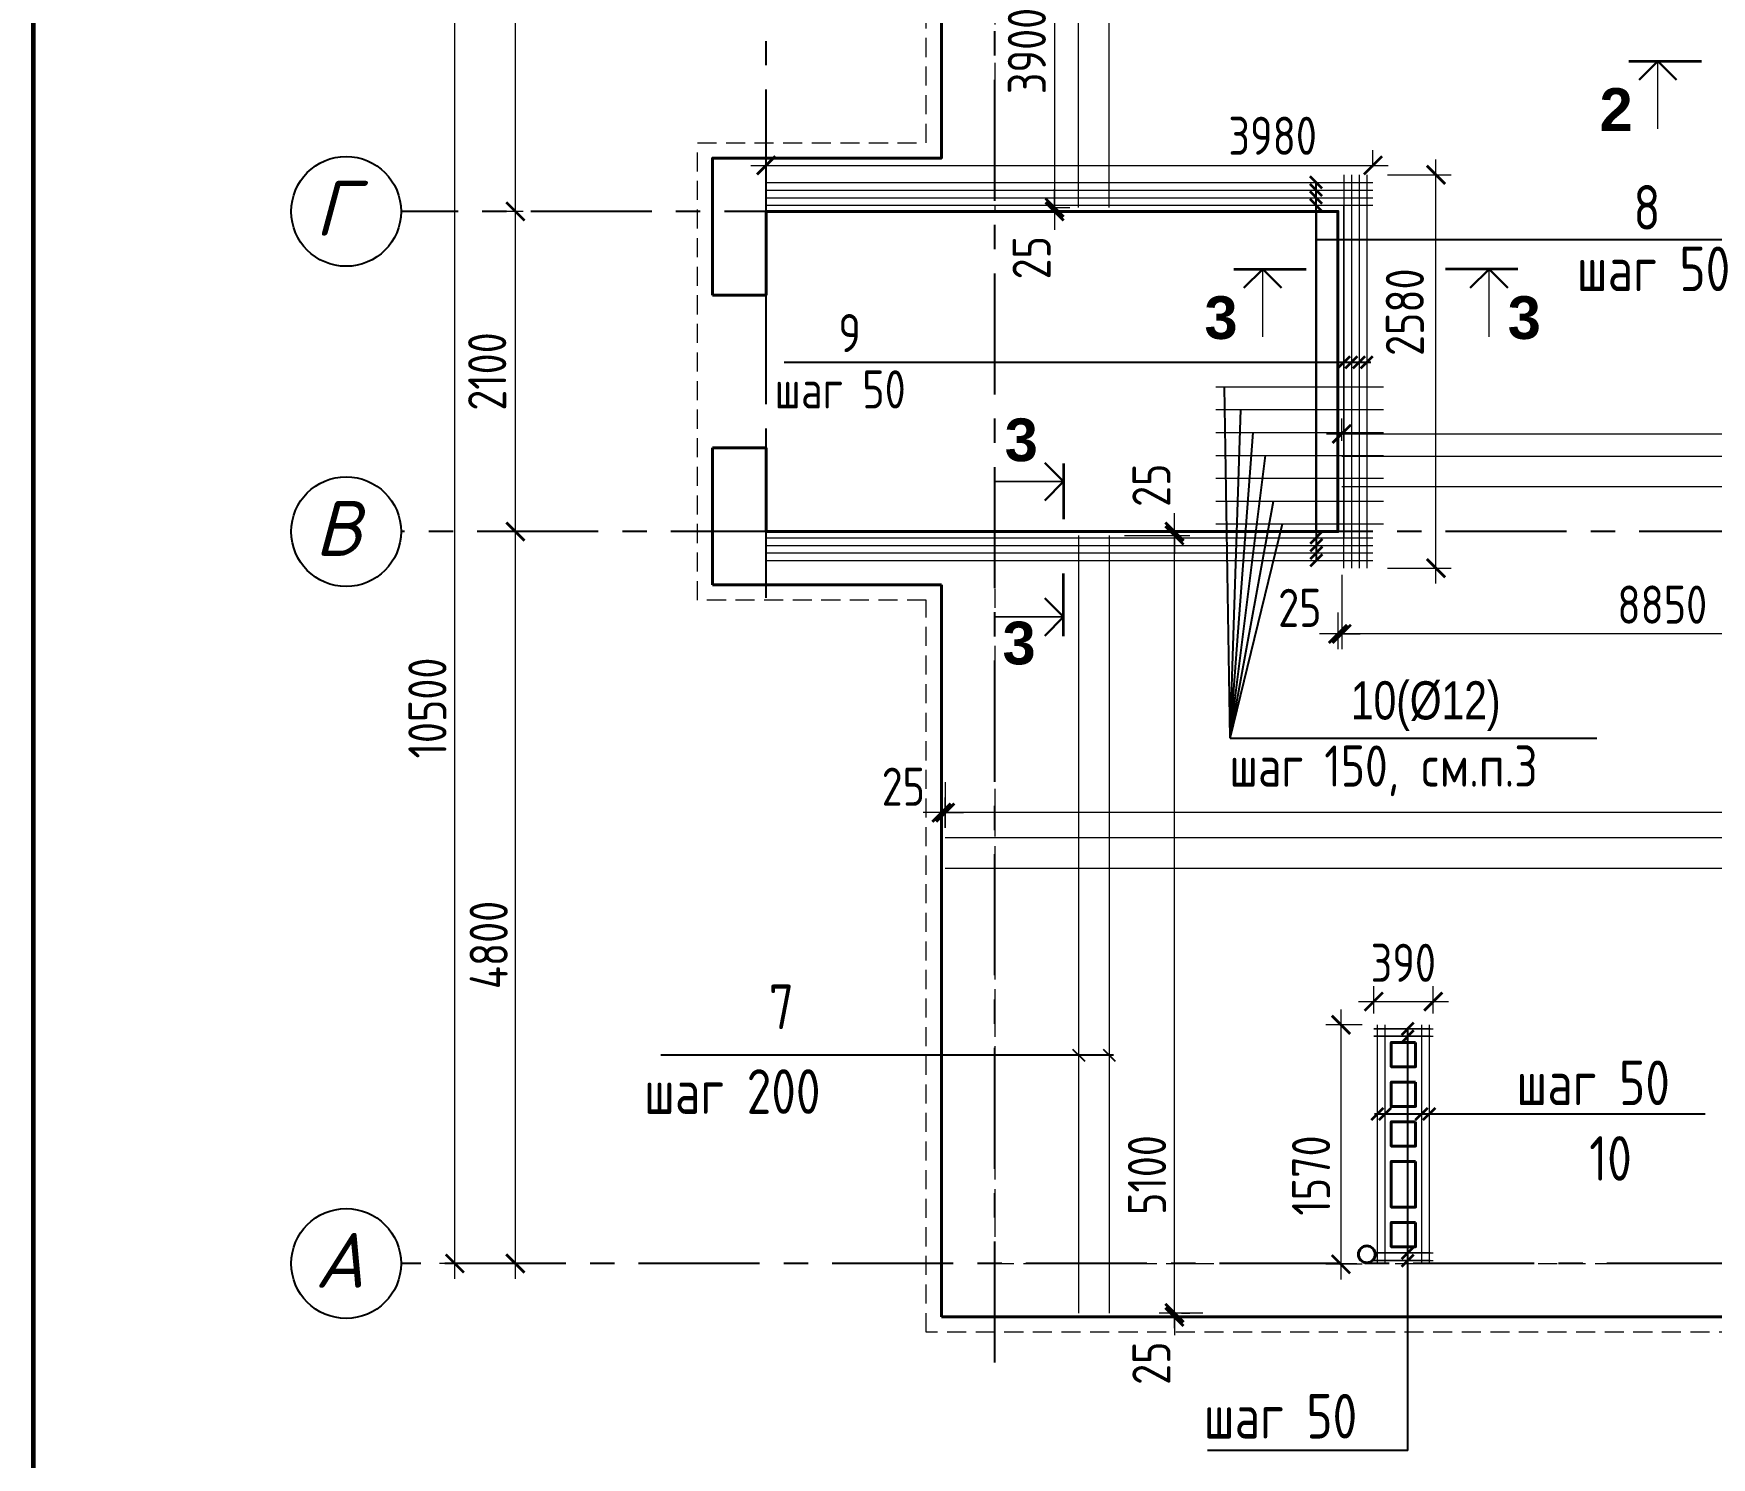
# Model space of a CAD drawing. Extents: x -12289450 to -10763036, y -7834513 to -6150123.
# Drawn here: x -10887036 to -10876033, y -7822853 to -7813515 of the extents above; entities that cross this region are included whole.
import ezdxf

# ---------------------------------------------------------------- set-up
doc = ezdxf.new("R2010")
doc.units = 0
doc.header["$LTSCALE"] = 25
doc.header["$PDMODE"] = 35
doc.linetypes.add('CENTER', pattern=[50.8, 31.75, -6.35, 6.35, -6.35])
doc.linetypes.add('DASHED', pattern=[0.75, 0.5, -0.25])
doc.layers.get('DefPoints').update_dxf_attribs({"color": 10, "lineweight": 30})
for name, color, linetype in [('001-ПЕРЕГОРОДКИ', 5, 'Continuous'), ('005-РАЗМЕРЫ', 252, 'Continuous'), ('014-ОСИ', 251, 'CENTER'), ('Annotation - Text', 7, 'Continuous'), ('EEE', 7, 'Continuous'), ('К_Арматура', 7, 'Continuous'), ('Текст', 7, 'Continuous')]:
    doc.layers.add(name, color=color, linetype=linetype)
doc.layers.add('СТЕНЫ', color=5, linetype='Continuous', lineweight=40)
doc.styles.add('GOST 2.304', font='cs_gost2304.shx')
doc.styles.add('Isocpeur', font='isocpeui.ttf')
doc.styles.add('RUSS', font='russ', dxfattribs={"width": 0.8})
doc.styles.add('СГЕНЕРИР_СТИЛЬ_1', font='arialbd.ttf')
doc.dimstyles.new('1', dxfattribs={"dimscale": 100, "dimtxt": 2.5, "dimasz": 1.2, "dimexe": 1, "dimexo": 1, "dimgap": 0.5, "dimtad": 1, "dimdec": 0, "dimzin": 0, "dimdsep": 46, "dimtxsty": 'GOST 2.304', "dimblk": 'ARCHTICK', "dimcen": 0.09, "dimdle": 1, "dimclrd": 256, "dimclre": 256, "dimclrt": 7, "dimadec": 0, "dimazin": 0, "dimtfac": 1, "dimtdec": 0, "dimtmove": 0, "dimatfit": 3, "dimldrblk": 'ARCHTICK', "dimfxl": 0, "dimtolj": 1, "dimtzin": 0, "dimlwd": 5, "dimlwe": 5, "dimarcsym": 0})

# ---------------------------------------------------------------- blocks, each defined once
blk = doc.blocks.new('_ArchTick')
at = {"color": 0, "linetype": 'ByBlock', "const_width": 0.15}
blk.add_lwpolyline([(-0.5, -0.5), (0.5, 0.5)], dxfattribs=at)
blk = doc.blocks.new('*D1626')
at = {"layer": '005-РАЗМЕРЫ', "lineweight": 5, "transparency": 16777216}
for p, q in [((-10883876, -7821681), (-10883876, -7816681)), ((-10883876, -7816781), (-10883976, -7816781)), ((-10883925, -7821581), (-10883976, -7821581))]:
    blk.add_line(p, q, dxfattribs=at)
at = {"layer": 'DefPoints', "color": 0, "transparency": 16777216}
for p in [(-10883876, -7816781), (-10883776, -7816781), (-10883825, -7821581)]:
    blk.add_point(p, dxfattribs=at)
at = {"layer": '005-РАЗМЕРЫ', "lineweight": 5, "transparency": 16777216, "xscale": 120, "yscale": 120, "zscale": 120}
for p, rotation in [((-10883876, -7816781), 90), ((-10883876, -7821581), 270)]:
    blk.add_blockref('_ArchTick', p, dxfattribs=dict(at, rotation=rotation))
at = {"layer": '005-РАЗМЕРЫ', "color": 7, "transparency": 16777216, "insert": (-10884051, -7819492), "char_height": 250, "attachment_point": 5, "rotation": 90, "style": 'GOST 2.304'}
blk.add_mtext('\\A1;4800', dxfattribs=at)
blk = doc.blocks.new('*D1627')
at = {"layer": '005-РАЗМЕРЫ', "lineweight": 5, "transparency": 16777216}
for p, q in [((-10884273, -7821681), (-10884273, -7810981)), ((-10884246, -7811081), (-10884373, -7811081)), ((-10884298, -7821581), (-10884373, -7821581))]:
    blk.add_line(p, q, dxfattribs=at)
at = {"layer": 'DefPoints', "color": 0, "transparency": 16777216}
for p in [(-10884273, -7811081), (-10884146, -7811081), (-10884198, -7821581)]:
    blk.add_point(p, dxfattribs=at)
at = {"layer": '005-РАЗМЕРЫ', "lineweight": 5, "transparency": 16777216, "xscale": 120, "yscale": 120, "zscale": 120}
for p, rotation in [((-10884273, -7811081), 90), ((-10884273, -7821581), 270)]:
    blk.add_blockref('_ArchTick', p, dxfattribs=dict(at, rotation=rotation))
at = {"layer": '005-РАЗМЕРЫ', "color": 7, "transparency": 16777216, "insert": (-10884453, -7817938), "char_height": 250, "attachment_point": 5, "rotation": 90, "style": 'GOST 2.304'}
blk.add_mtext('\\A1;10500', dxfattribs=at)
blk = doc.blocks.new('*D1628')
at = {"layer": '005-РАЗМЕРЫ', "lineweight": 5, "transparency": 16777216}
for p, q in [((-10883876, -7816881), (-10883876, -7814581)), ((-10883825, -7814681), (-10883976, -7814681)), ((-10883962, -7816781), (-10883776, -7816781))]:
    blk.add_line(p, q, dxfattribs=at)
at = {"layer": 'DefPoints', "color": 0, "transparency": 16777216}
for p in [(-10883876, -7814681), (-10883725, -7814681), (-10884062, -7816781)]:
    blk.add_point(p, dxfattribs=at)
at = {"layer": '005-РАЗМЕРЫ', "lineweight": 5, "transparency": 16777216, "xscale": 120, "yscale": 120, "zscale": 120}
for p, rotation in [((-10883876, -7814681), 90), ((-10883876, -7816781), 270)]:
    blk.add_blockref('_ArchTick', p, dxfattribs=dict(at, rotation=rotation))
at = {"layer": '005-РАЗМЕРЫ', "color": 7, "transparency": 16777216, "insert": (-10884061, -7815731), "char_height": 250, "attachment_point": 5, "rotation": 90, "style": 'GOST 2.304'}
blk.add_mtext('\\A1;2100', dxfattribs=at)
blk = doc.blocks.new('*D1629')
at = {"layer": '005-РАЗМЕРЫ', "lineweight": 5, "transparency": 16777216}
for p, q in [((-10883876, -7814781), (-10883876, -7810981)), ((-10883776, -7811081), (-10883976, -7811081)), ((-10883825, -7814681), (-10883976, -7814681))]:
    blk.add_line(p, q, dxfattribs=at)
at = {"layer": 'DefPoints', "color": 0, "transparency": 16777216}
for p in [(-10883876, -7811081), (-10883676, -7811081), (-10883725, -7814681)]:
    blk.add_point(p, dxfattribs=at)
at = {"layer": '005-РАЗМЕРЫ', "lineweight": 5, "transparency": 16777216, "xscale": 120, "yscale": 120, "zscale": 120}
for p, rotation in [((-10883876, -7811081), 90), ((-10883876, -7814681), 270)]:
    blk.add_blockref('_ArchTick', p, dxfattribs=dict(at, rotation=rotation))
at = {"layer": '005-РАЗМЕРЫ', "color": 7, "transparency": 16777216, "insert": (-10884063, -7812881), "char_height": 250, "attachment_point": 5, "rotation": 90, "style": 'GOST 2.304'}
blk.add_mtext('\\A1;3600', dxfattribs=at)
blk = doc.blocks.new('*D1630')
at = {"layer": '005-РАЗМЕРЫ', "lineweight": 5, "ltscale": 100, "transparency": 16777216}
for p, q in [((-10881057, -7818724), (-10881057, -7818524)), ((-10871107, -7818724), (-10871107, -7818524)), ((-10871007, -7818624), (-10881157, -7818624))]:
    blk.add_line(p, q, dxfattribs=at)
at = {"layer": 'DefPoints', "color": 0, "ltscale": 100, "transparency": 16777216}
for p in [(-10881057, -7818624), (-10881057, -7818824), (-10871107, -7818824)]:
    blk.add_point(p, dxfattribs=at)
at = {"layer": '005-РАЗМЕРЫ', "lineweight": 5, "ltscale": 100, "transparency": 16777216, "xscale": 120, "yscale": 120, "zscale": 120, "rotation": 180}
blk.add_blockref('_ArchTick', (-10881057, -7818624), dxfattribs=at)
at = {"layer": '005-РАЗМЕРЫ', "lineweight": 5, "ltscale": 100, "transparency": 16777216, "xscale": 120, "yscale": 120, "zscale": 120}
blk.add_blockref('_ArchTick', (-10871107, -7818624), dxfattribs=at)
at = {"layer": '005-РАЗМЕРЫ', "color": 7, "ltscale": 100, "transparency": 16777216, "insert": (-10874449, -7818390), "char_height": 250, "attachment_point": 5, "style": 'GOST 2.304'}
blk.add_mtext('\\A1;9950', dxfattribs=at)
blk = doc.blocks.new('*D1631')
at = {"layer": '005-РАЗМЕРЫ', "lineweight": 5, "ltscale": 100, "transparency": 16777216}
for p, q in [((-10881057, -7818424), (-10881057, -7818724)), ((-10881082, -7818485), (-10881082, -7818724)), ((-10881082, -7818624), (-10881202, -7818624)), ((-10881057, -7818624), (-10881082, -7818624)), ((-10881057, -7818624), (-10880937, -7818624))]:
    blk.add_line(p, q, dxfattribs=at)
at = {"layer": 'DefPoints', "color": 0, "ltscale": 100, "transparency": 16777216}
for p in [(-10881057, -7818324), (-10881082, -7818385), (-10881082, -7818624)]:
    blk.add_point(p, dxfattribs=at)
at = {"layer": '005-РАЗМЕРЫ', "lineweight": 5, "ltscale": 100, "transparency": 16777216, "xscale": 120, "yscale": 120, "zscale": 120}
blk.add_blockref('_ArchTick', (-10881082, -7818624), dxfattribs=at)
at = {"layer": '005-РАЗМЕРЫ', "lineweight": 5, "ltscale": 100, "transparency": 16777216, "xscale": 120, "yscale": 120, "zscale": 120, "rotation": 180}
blk.add_blockref('_ArchTick', (-10881057, -7818624), dxfattribs=at)
at = {"layer": '005-РАЗМЕРЫ', "color": 7, "ltscale": 100, "transparency": 16777216, "insert": (-10881332, -7818454), "char_height": 250, "attachment_point": 5, "style": 'GOST 2.304'}
blk.add_mtext('\\A1;25', dxfattribs=at)
blk = doc.blocks.new('*D1669')
at = {"layer": '005-РАЗМЕРЫ', "lineweight": 5, "transparency": 16777216}
for p, q in [((-10880340, -7810656), (-10880340, -7814756)), ((-10880153, -7810756), (-10880440, -7810756)), ((-10880353, -7814656), (-10880240, -7814656))]:
    blk.add_line(p, q, dxfattribs=at)
at = {"layer": 'DefPoints', "color": 0, "transparency": 16777216}
for p in [(-10880053, -7810756), (-10880453, -7814656), (-10880340, -7814656)]:
    blk.add_point(p, dxfattribs=at)
at = {"layer": '005-РАЗМЕРЫ', "lineweight": 5, "transparency": 16777216, "xscale": 120, "yscale": 120, "zscale": 120}
for p, rotation in [((-10880340, -7810756), 90), ((-10880340, -7814656), 270)]:
    blk.add_blockref('_ArchTick', p, dxfattribs=dict(at, rotation=rotation))
at = {"layer": '005-РАЗМЕРЫ', "color": 7, "transparency": 16777216, "insert": (-10880522, -7813629), "char_height": 250, "attachment_point": 5, "rotation": 90, "style": 'GOST 2.304'}
blk.add_mtext('\\A1;3900', dxfattribs=at)
blk = doc.blocks.new('*D1671')
at = {"layer": '005-РАЗМЕРЫ', "lineweight": 5, "ltscale": 100, "transparency": 16777216}
for p, q in [((-10880340, -7814656), (-10880340, -7814536)), ((-10880340, -7814656), (-10880340, -7814681)), ((-10880340, -7814681), (-10880340, -7814801)), ((-10880293, -7814656), (-10880240, -7814656)), ((-10880240, -7814681), (-10880240, -7814681))]:
    blk.add_line(p, q, dxfattribs=at)
at = {"layer": 'DefPoints', "color": 0, "ltscale": 100, "transparency": 16777216}
for p in [(-10880393, -7814656), (-10880340, -7814681), (-10880340, -7814681)]:
    blk.add_point(p, dxfattribs=at)
at = {"layer": '005-РАЗМЕРЫ', "lineweight": 5, "ltscale": 100, "transparency": 16777216, "xscale": 120, "yscale": 120, "zscale": 120}
for p, rotation in [((-10880340, -7814656), 270), ((-10880340, -7814681), 90)]:
    blk.add_blockref('_ArchTick', p, dxfattribs=dict(at, rotation=rotation))
at = {"layer": '005-РАЗМЕРЫ', "color": 7, "ltscale": 100, "transparency": 16777216, "insert": (-10880491, -7814985), "char_height": 250, "attachment_point": 5, "rotation": 90, "style": 'GOST 2.304'}
blk.add_mtext('\\A1;25', dxfattribs=at)
blk = doc.blocks.new('*D1672')
at = {"layer": '005-РАЗМЕРЫ', "lineweight": 5, "ltscale": 100, "transparency": 16777216}
for p, q in [((-10878247, -7819941), (-10878247, -7819763)), ((-10877857, -7819941), (-10877857, -7819763)), ((-10878347, -7819863), (-10877757, -7819863))]:
    blk.add_line(p, q, dxfattribs=at)
at = {"layer": 'DefPoints', "color": 0, "ltscale": 100, "transparency": 16777216}
for p in [(-10877857, -7819863), (-10878247, -7820041), (-10877857, -7820041)]:
    blk.add_point(p, dxfattribs=at)
at = {"layer": '005-РАЗМЕРЫ', "lineweight": 5, "ltscale": 100, "transparency": 16777216, "xscale": 120, "yscale": 120, "zscale": 120, "rotation": 180}
blk.add_blockref('_ArchTick', (-10878247, -7819863), dxfattribs=at)
at = {"layer": '005-РАЗМЕРЫ', "lineweight": 5, "ltscale": 100, "transparency": 16777216, "xscale": 120, "yscale": 120, "zscale": 120}
blk.add_blockref('_ArchTick', (-10877857, -7819863), dxfattribs=at)
at = {"layer": '005-РАЗМЕРЫ', "color": 7, "ltscale": 100, "transparency": 16777216, "insert": (-10878053, -7819609), "char_height": 250, "attachment_point": 5, "style": 'GOST 2.304'}
blk.add_mtext('\\A1;390', dxfattribs=at)
blk = doc.blocks.new('*D1673')
at = {"layer": '005-РАЗМЕРЫ', "lineweight": 5, "ltscale": 100, "transparency": 16777216}
for p, q in [((-10878462, -7819916), (-10878462, -7821686)), ((-10878322, -7820016), (-10878562, -7820016)), ((-10878322, -7821586), (-10878562, -7821586))]:
    blk.add_line(p, q, dxfattribs=at)
at = {"layer": 'DefPoints', "color": 0, "ltscale": 100, "transparency": 16777216}
for p in [(-10878222, -7820016), (-10878462, -7821586), (-10878222, -7821586)]:
    blk.add_point(p, dxfattribs=at)
at = {"layer": '005-РАЗМЕРЫ', "lineweight": 5, "ltscale": 100, "transparency": 16777216, "xscale": 120, "yscale": 120, "zscale": 120}
for p, rotation in [((-10878462, -7820016), 90), ((-10878462, -7821586), 270)]:
    blk.add_blockref('_ArchTick', p, dxfattribs=dict(at, rotation=rotation))
at = {"layer": '005-РАЗМЕРЫ', "color": 7, "ltscale": 100, "transparency": 16777216, "insert": (-10878658, -7821004), "char_height": 250, "attachment_point": 5, "rotation": 90, "style": 'GOST 2.304'}
blk.add_mtext('\\A1;1570', dxfattribs=at)
blk = doc.blocks.new('*D1674')
at = {"layer": '005-РАЗМЕРЫ', "lineweight": 5, "transparency": 16777216}
for p, q in [((-10879554, -7822006), (-10879554, -7816706)), ((-10879882, -7816806), (-10879454, -7816806)), ((-10879367, -7821906), (-10879654, -7821906))]:
    blk.add_line(p, q, dxfattribs=at)
at = {"layer": 'DefPoints', "color": 0, "transparency": 16777216}
for p in [(-10879982, -7816806), (-10879554, -7816806), (-10879267, -7821906)]:
    blk.add_point(p, dxfattribs=at)
at = {"layer": '005-РАЗМЕРЫ', "lineweight": 5, "transparency": 16777216, "xscale": 120, "yscale": 120, "zscale": 120}
for p, rotation in [((-10879554, -7816806), 90), ((-10879554, -7821906), 270)]:
    blk.add_blockref('_ArchTick', p, dxfattribs=dict(at, rotation=rotation))
at = {"layer": '005-РАЗМЕРЫ', "color": 7, "transparency": 16777216, "insert": (-10879734, -7821001), "char_height": 250, "attachment_point": 5, "rotation": 90, "style": 'GOST 2.304'}
blk.add_mtext('\\A1;5100', dxfattribs=at)
blk = doc.blocks.new('*D1675')
at = {"layer": '005-РАЗМЕРЫ', "lineweight": 5, "ltscale": 100, "transparency": 16777216}
for p, q in [((-10879554, -7821906), (-10879554, -7821786)), ((-10879554, -7821906), (-10879554, -7821931)), ((-10879554, -7821931), (-10879554, -7822051)), ((-10879507, -7821906), (-10879454, -7821906)), ((-10879454, -7821931), (-10879454, -7821931))]:
    blk.add_line(p, q, dxfattribs=at)
at = {"layer": 'DefPoints', "color": 0, "ltscale": 100, "transparency": 16777216}
for p in [(-10879607, -7821906), (-10879554, -7821931), (-10879554, -7821931)]:
    blk.add_point(p, dxfattribs=at)
at = {"layer": '005-РАЗМЕРЫ', "lineweight": 5, "ltscale": 100, "transparency": 16777216, "xscale": 120, "yscale": 120, "zscale": 120}
for p, rotation in [((-10879554, -7821906), 270), ((-10879554, -7821931), 90)]:
    blk.add_blockref('_ArchTick', p, dxfattribs=dict(at, rotation=rotation))
at = {"layer": '005-РАЗМЕРЫ', "color": 7, "ltscale": 100, "transparency": 16777216, "insert": (-10879705, -7822235), "char_height": 250, "attachment_point": 5, "rotation": 90, "style": 'GOST 2.304'}
blk.add_mtext('\\A1;25', dxfattribs=at)
blk = doc.blocks.new('*D1676')
at = {"layer": '005-РАЗМЕРЫ', "lineweight": 5, "ltscale": 100, "transparency": 16777216}
for p, q in [((-10879554, -7816781), (-10879554, -7816661)), ((-10879554, -7816806), (-10879554, -7816781)), ((-10879454, -7816781), (-10879454, -7816781)), ((-10879554, -7816806), (-10879554, -7816926)), ((-10879507, -7816806), (-10879454, -7816806))]:
    blk.add_line(p, q, dxfattribs=at)
at = {"layer": 'DefPoints', "color": 0, "ltscale": 100, "transparency": 16777216}
for p in [(-10879554, -7816781), (-10879554, -7816781), (-10879607, -7816806)]:
    blk.add_point(p, dxfattribs=at)
at = {"layer": '005-РАЗМЕРЫ', "lineweight": 5, "ltscale": 100, "transparency": 16777216, "xscale": 120, "yscale": 120, "zscale": 120}
for p, rotation in [((-10879554, -7816781), 270), ((-10879554, -7816806), 90)]:
    blk.add_blockref('_ArchTick', p, dxfattribs=dict(at, rotation=rotation))
at = {"layer": '005-РАЗМЕРЫ', "color": 7, "ltscale": 100, "transparency": 16777216, "insert": (-10879705, -7816477), "char_height": 250, "attachment_point": 5, "rotation": 90, "style": 'GOST 2.304'}
blk.add_mtext('\\A1;25', dxfattribs=at)
blk = doc.blocks.new('*D1679')
at = {"layer": '005-РАЗМЕРЫ', "lineweight": 5, "ltscale": 100, "transparency": 16777216}
for p, q in [((-10882232, -7814391), (-10882232, -7814279)), ((-10878252, -7814391), (-10878252, -7814279)), ((-10882332, -7814379), (-10878152, -7814379))]:
    blk.add_line(p, q, dxfattribs=at)
at = {"layer": 'DefPoints', "color": 0, "ltscale": 100, "transparency": 16777216}
for p in [(-10878252, -7814379), (-10882232, -7814491), (-10878252, -7814491)]:
    blk.add_point(p, dxfattribs=at)
at = {"layer": '005-РАЗМЕРЫ', "lineweight": 5, "ltscale": 100, "transparency": 16777216, "xscale": 120, "yscale": 120, "zscale": 120, "rotation": 180}
blk.add_blockref('_ArchTick', (-10882232, -7814379), dxfattribs=at)
at = {"layer": '005-РАЗМЕРЫ', "lineweight": 5, "ltscale": 100, "transparency": 16777216, "xscale": 120, "yscale": 120, "zscale": 120}
blk.add_blockref('_ArchTick', (-10878252, -7814379), dxfattribs=at)
at = {"layer": '005-РАЗМЕРЫ', "color": 7, "ltscale": 100, "transparency": 16777216, "insert": (-10878910, -7814185), "char_height": 250, "attachment_point": 5, "style": 'GOST 2.304'}
blk.add_mtext('\\A1;3980', dxfattribs=at)
blk = doc.blocks.new('*D1680')
at = {"layer": '005-РАЗМЕРЫ', "lineweight": 5, "ltscale": 100, "transparency": 16777216}
for p, q in [((-10877839, -7817121), (-10877839, -7814341)), ((-10878156, -7814441), (-10877739, -7814441)), ((-10878156, -7817021), (-10877739, -7817021))]:
    blk.add_line(p, q, dxfattribs=at)
at = {"layer": 'DefPoints', "color": 0, "ltscale": 100, "transparency": 16777216}
for p in [(-10878256, -7814441), (-10877839, -7814441), (-10878256, -7817021)]:
    blk.add_point(p, dxfattribs=at)
at = {"layer": '005-РАЗМЕРЫ', "lineweight": 5, "ltscale": 100, "transparency": 16777216, "xscale": 120, "yscale": 120, "zscale": 120}
for p, rotation in [((-10877839, -7814441), 90), ((-10877839, -7817021), 270)]:
    blk.add_blockref('_ArchTick', p, dxfattribs=dict(at, rotation=rotation))
at = {"layer": '005-РАЗМЕРЫ', "color": 7, "ltscale": 100, "transparency": 16777216, "insert": (-10878043, -7815342), "char_height": 250, "attachment_point": 5, "rotation": 90, "style": 'GOST 2.304'}
blk.add_mtext('\\A1;2580', dxfattribs=at)
blk = doc.blocks.new('*D1681')
at = {"layer": '005-РАЗМЕРЫ', "lineweight": 5, "ltscale": 100, "transparency": 16777216}
for p, q in [((-10878457, -7817065), (-10878457, -7817552)), ((-10869607, -7817065), (-10869607, -7817552)), ((-10869507, -7817452), (-10878557, -7817452))]:
    blk.add_line(p, q, dxfattribs=at)
at = {"layer": 'DefPoints', "color": 0, "ltscale": 100, "transparency": 16777216}
for p in [(-10878457, -7816965), (-10869607, -7816965), (-10878457, -7817452)]:
    blk.add_point(p, dxfattribs=at)
at = {"layer": '005-РАЗМЕРЫ', "lineweight": 5, "ltscale": 100, "transparency": 16777216, "xscale": 120, "yscale": 120, "zscale": 120, "rotation": 180}
blk.add_blockref('_ArchTick', (-10878457, -7817452), dxfattribs=at)
at = {"layer": '005-РАЗМЕРЫ', "lineweight": 5, "ltscale": 100, "transparency": 16777216, "xscale": 120, "yscale": 120, "zscale": 120}
blk.add_blockref('_ArchTick', (-10869607, -7817452), dxfattribs=at)
at = {"layer": '005-РАЗМЕРЫ', "color": 7, "ltscale": 100, "transparency": 16777216, "insert": (-10876355, -7817260), "char_height": 250, "attachment_point": 5, "style": 'GOST 2.304'}
blk.add_mtext('\\A1;8850', dxfattribs=at)
blk = doc.blocks.new('*D1687')
at = {"layer": '005-РАЗМЕРЫ', "lineweight": 5, "ltscale": 100, "transparency": 16777216}
for p, q in [((-10878482, -7817312), (-10878482, -7817552)), ((-10878457, -7817252), (-10878457, -7817552)), ((-10878482, -7817452), (-10878602, -7817452)), ((-10878457, -7817452), (-10878482, -7817452)), ((-10878457, -7817452), (-10878337, -7817452))]:
    blk.add_line(p, q, dxfattribs=at)
at = {"layer": 'DefPoints', "color": 0, "ltscale": 100, "transparency": 16777216}
for p in [(-10878482, -7817212), (-10878457, -7817152), (-10878482, -7817452)]:
    blk.add_point(p, dxfattribs=at)
at = {"layer": '005-РАЗМЕРЫ', "lineweight": 5, "ltscale": 100, "transparency": 16777216, "xscale": 120, "yscale": 120, "zscale": 120}
blk.add_blockref('_ArchTick', (-10878482, -7817452), dxfattribs=at)
at = {"layer": '005-РАЗМЕРЫ', "lineweight": 5, "ltscale": 100, "transparency": 16777216, "xscale": 120, "yscale": 120, "zscale": 120, "rotation": 180}
blk.add_blockref('_ArchTick', (-10878457, -7817452), dxfattribs=at)
at = {"layer": '005-РАЗМЕРЫ', "color": 7, "ltscale": 100, "transparency": 16777216, "insert": (-10878732, -7817281), "char_height": 250, "attachment_point": 5, "style": 'GOST 2.304'}
blk.add_mtext('\\A1;25', dxfattribs=at)
blk = doc.blocks.new('*D1688')
at = {"layer": '005-РАЗМЕРЫ', "lineweight": 5, "ltscale": 100, "transparency": 16777216}
for p, q in [((-10878457, -7816185), (-10878457, -7816040)), ((-10869607, -7816185), (-10869607, -7816040)), ((-10878557, -7816140), (-10869507, -7816140))]:
    blk.add_line(p, q, dxfattribs=at)
at = {"layer": 'DefPoints', "color": 0, "ltscale": 100, "transparency": 16777216}
for p in [(-10869607, -7816140), (-10878457, -7816285), (-10869607, -7816285)]:
    blk.add_point(p, dxfattribs=at)
at = {"layer": '005-РАЗМЕРЫ', "lineweight": 5, "ltscale": 100, "transparency": 16777216, "xscale": 120, "yscale": 120, "zscale": 120, "rotation": 180}
blk.add_blockref('_ArchTick', (-10878457, -7816140), dxfattribs=at)
at = {"layer": '005-РАЗМЕРЫ', "lineweight": 5, "ltscale": 100, "transparency": 16777216, "xscale": 120, "yscale": 120, "zscale": 120}
blk.add_blockref('_ArchTick', (-10869607, -7816140), dxfattribs=at)
at = {"layer": '005-РАЗМЕРЫ', "color": 7, "ltscale": 100, "transparency": 16777216, "insert": (-10871617, -7815950), "char_height": 250, "attachment_point": 5, "style": 'GOST 2.304'}
blk.add_mtext('\\A1;8850', dxfattribs=at)

msp = doc.modelspace()

# ---------------------------------------------------------------- linework, layer by layer
at = {"lineweight": 25, "ltscale": 75}
for p, q in [((-10878624.4, -7814866), (-10875649.1, -7814866)), ((-10882114, -7815669.5), (-10878266.9, -7815669.5)), ((-10878024.2, -7822806.9), (-10878024.2, -7820041.1)), ((-10879954.1, -7820215), (-10882922.9, -7820215)), ((-10878242.3, -7820599.9), (-10876072.6, -7820599.9)), ((-10878024.2, -7822806.9), (-10879336.7, -7822806.9))]:
    msp.add_line(p, q, dxfattribs=at)
at = {"linetype": 'Continuous', "lineweight": 60, "ltscale": 75}
msp.add_lwpolyline([(-10887035.9, -7805313.4), (-10847536.1, -7805313.4), (-10847536.1, -7834013.3), (-10887035.9, -7834013.3)], close=True, dxfattribs=at)
at = {"lineweight": 35, "ltscale": 75}
for points in [[(-10878584.6, -7814530.9), (-10878664.2, -7814451.3)], [(-10878584.6, -7814580.9), (-10878664.2, -7814501.3)], [(-10878584.6, -7814630.9), (-10878664.2, -7814551.3)], [(-10878584.6, -7814680.9), (-10878664.2, -7814601.3)], [(-10878482.3, -7815709.3), (-10878402.7, -7815629.7)], [(-10878432.3, -7815709.3), (-10878352.7, -7815629.7)], [(-10878382.3, -7815709.3), (-10878302.7, -7815629.7)], [(-10878332.3, -7815709.3), (-10878252.7, -7815629.7)], [(-10878584.6, -7816781.3), (-10878664.2, -7816860.9)], [(-10878584.6, -7816831.3), (-10878664.2, -7816910.9)], [(-10878584.6, -7816881.3), (-10878664.2, -7816960.9)], [(-10878584.6, -7816931.3), (-10878664.2, -7817010.9)], [(-10878064, -7820080.9), (-10877984.3, -7820001.3)], [(-10878064, -7820130.9), (-10877984.3, -7820051.3)], [(-10878262.3, -7820639.7), (-10878182.6, -7820560.1)], [(-10878212.3, -7820639.7), (-10878132.6, -7820560.1)], [(-10877972.3, -7820639.7), (-10877892.6, -7820560.1)], [(-10877922.3, -7820639.7), (-10877842.6, -7820560.1)], [(-10878064, -7821550.9), (-10877984.3, -7821471.3)], [(-10878064, -7821600.9), (-10877984.3, -7821521.3)]]:
    msp.add_lwpolyline(points, dxfattribs=at)
at = {"lineweight": 25, "ltscale": 75}
for points in [[(-10878624.4, -7816771.1), (-10878624.4, -7814491.1)], [(-10878624.4, -7814691.1), (-10878624.4, -7816971.1)]]:
    msp.add_lwpolyline(points, dxfattribs=at)
at = {"lineweight": 25, "ltscale": 10}
for points in [[(-10880222.3, -7820175.2), (-10880142.6, -7820254.8)], [(-10880022.3, -7820175.2), (-10879942.6, -7820254.8)]]:
    msp.add_lwpolyline(points, dxfattribs=at)
at = {"layer": '001-ПЕРЕГОРОДКИ', "lineweight": 35, "ltscale": 100}
for points in [[(-10876573.2, -7813695), (-10876098.5, -7813695)], [(-10879164.3, -7815059.5), (-10878689.6, -7815059.5)], [(-10877301.5, -7815059.5), (-10877776.2, -7815059.5)], [(-10880281.2, -7816335.2), (-10880281.2, -7816700.5)], [(-10880281.2, -7817466.1), (-10880281.2, -7817054.9)]]:
    msp.add_lwpolyline(points, dxfattribs=at)
at = {"layer": '001-ПЕРЕГОРОДКИ', "lineweight": 18, "ltscale": 100}
for points in [[(-10876384.2, -7814138.8), (-10876384.2, -7813695)], [(-10876384.2, -7814138.8), (-10876384.2, -7813695)], [(-10878975.2, -7815503.2), (-10878975.2, -7815059.5)], [(-10878975.2, -7815503.2), (-10878975.2, -7815059.5)], [(-10877490.5, -7815503.2), (-10877490.5, -7815059.5)], [(-10877490.5, -7815503.2), (-10877490.5, -7815059.5)], [(-10880281.2, -7816453.3), (-10880725, -7816453.3)], [(-10880281.2, -7816453.3), (-10880725, -7816453.3)], [(-10880725, -7816453.3), (-10880281.2, -7816453.3)], [(-10880725, -7816453.3), (-10880281.2, -7816453.3)], [(-10880281.2, -7817340.6), (-10880725, -7817340.6)], [(-10880281.2, -7817340.6), (-10880725, -7817340.6)], [(-10880725, -7817340.6), (-10880281.2, -7817340.6)], [(-10880725, -7817340.6), (-10880281.2, -7817340.6)]]:
    msp.add_lwpolyline(points, dxfattribs=at)
at = {"layer": '014-ОСИ'}
for points in [[(-10882232.4, -7817215.1), (-10882232.4, -7808722.5)], [(-10880732.4, -7822231.1), (-10880732.4, -7808722.5)], [(-10880441.9, -7814681.1), (-10884626.1, -7814681.1)], [(-10869362.4, -7816781.1), (-10884626.1, -7816781.1)], [(-10870844.4, -7821581.1), (-10884626.1, -7821581.1)]]:
    msp.add_lwpolyline(points, dxfattribs=at)
at = {"layer": 'EEE', "lineweight": 25, "ltscale": 3}
msp.add_line((-10879187.7, -7818135.6), (-10876783.7, -7818135.6), dxfattribs=at)
for points in [[(-10879187.7, -7818135.6), (-10879224.8, -7815831.1)], [(-10879187.7, -7818135.6), (-10879119.7, -7815981.1)], [(-10879187.7, -7818135.6), (-10879038.6, -7816131.1)], [(-10879187.7, -7818135.6), (-10878957, -7816281.1)], [(-10879187.7, -7818135.6), (-10878903.5, -7816581.1)], [(-10879187.7, -7818135.6), (-10878844.9, -7816731.1)]]:
    msp.add_lwpolyline(points, dxfattribs=at)
at = {"layer": 'К_Арматура', "color": 1, "lineweight": 13}
for p, q in [((-10878442.5, -7814441.1), (-10878442.5, -7816821.1)), ((-10878392.5, -7814441.1), (-10878392.5, -7817021.1)), ((-10878342.5, -7814441.1), (-10878342.5, -7817021.1)), ((-10878292.5, -7814441.1), (-10878292.5, -7817021.1)), ((-10878442.5, -7817021.1), (-10878442.5, -7814641.1))]:
    msp.add_line(p, q, dxfattribs=at)
for points in [[(-10880182.4, -7814656.1), (-10880182.4, -7810756.1)], [(-10879982.4, -7814656.1), (-10879982.4, -7810756.1)], [(-10882232.4, -7814491.1), (-10878252.5, -7814491.1)], [(-10882232.4, -7814541.1), (-10878252.5, -7814541.1)], [(-10882232.4, -7814591.1), (-10878252.5, -7814591.1)], [(-10882232.4, -7814641.1), (-10878252.5, -7814641.1)], [(-10879282.4, -7815831.1), (-10878182.4, -7815831.1)], [(-10879282.4, -7815981.1), (-10878182.4, -7815981.1)], [(-10879282.4, -7816131.1), (-10878182.4, -7816131.1)], [(-10879282.4, -7816281.1), (-10878182.4, -7816281.1)], [(-10878457.4, -7816285.4), (-10869607.4, -7816285.4)], [(-10879282.4, -7816431.1), (-10878182.4, -7816431.1)], [(-10878457.4, -7816485.4), (-10869607.4, -7816485.4)], [(-10879282.4, -7816581.1), (-10878182.4, -7816581.1)], [(-10879282.4, -7816731.1), (-10878182.4, -7816731.1)], [(-10882232.4, -7816821.1), (-10878252.5, -7816821.1)], [(-10882232.4, -7816871.1), (-10878252.5, -7816871.1)], [(-10880182.4, -7816806.1), (-10880182.4, -7821906.1)], [(-10879982.4, -7816806.1), (-10879982.4, -7821906.1)], [(-10882232.4, -7816921.1), (-10878252.5, -7816921.1)], [(-10882232.4, -7816971.1), (-10878252.5, -7816971.1)], [(-10881057.4, -7818787.5), (-10871107.4, -7818787.5)], [(-10881057.4, -7818987.5), (-10871107.4, -7818987.5)], [(-10877877.4, -7820041.1), (-10878247.4, -7820041.1)], [(-10878247.4, -7820041.1), (-10877857.4, -7820041.1)], [(-10877877.4, -7820091.1), (-10878247.4, -7820091.1)], [(-10877877.4, -7820091.1), (-10878247.4, -7820091.1)], [(-10878247.4, -7820091.1), (-10877857.4, -7820091.1)], [(-10878222.4, -7821586.1), (-10878222.4, -7820016.1)], [(-10878172.4, -7821586.1), (-10878172.4, -7820016.1)], [(-10877932.4, -7821586.1), (-10877932.4, -7820016.1)], [(-10877882.4, -7821586.1), (-10877882.4, -7820016.1)], [(-10878222.4, -7821586.1), (-10878222.4, -7820976.1)], [(-10878172.4, -7821586.1), (-10878172.4, -7820976.1)], [(-10877877.4, -7821511.1), (-10878247.4, -7821511.1)], [(-10878247.4, -7821511.1), (-10877857.4, -7821511.1)], [(-10877877.4, -7821561.1), (-10878247.4, -7821561.1)], [(-10878247.4, -7821561.1), (-10877857.4, -7821561.1)]]:
    msp.add_lwpolyline(points, dxfattribs=at)
at = {"layer": 'СТЕНЫ', "ltscale": 1.2}
for p, q in [((-10882232.4, -7814681.1), (-10882232.4, -7815231.1)), ((-10882232.4, -7814681.1), (-10878482.4, -7814681.1)), ((-10882232.4, -7816231.1), (-10882232.4, -7816781.1)), ((-10882232.4, -7816781.1), (-10878482.4, -7816781.1))]:
    msp.add_line(p, q, dxfattribs=at)
at = {"layer": 'СТЕНЫ', "ltscale": 3}
for p, q in [((-10882582.4, -7817131.1), (-10882582.4, -7816231.1)), ((-10881082.4, -7817131.1), (-10882582.4, -7817131.1)), ((-10881082.4, -7821931.1), (-10881082.4, -7817131.1))]:
    msp.add_line(p, q, dxfattribs=at)
at = {"layer": 'СТЕНЫ', "lineweight": 30, "ltscale": 3}
msp.add_line((-10882582.4, -7817131.1), (-10881082.4, -7817131.1), dxfattribs=at)
at = {"layer": 'СТЕНЫ', "linetype": 'DASHED', "lineweight": 9, "ltscale": 10}
msp.add_line((-10880732.4, -7821581.1), (-10875822.4, -7821581.1), dxfattribs=at)
msp.add_lwpolyline([(-10881182.4, -7822031.1), (-10881182.4, -7817231.1), (-10882682.4, -7817231.1), (-10882682.4, -7814231.1), (-10881182.4, -7814231.1), (-10881182.4, -7810631.1), (-10869482.4, -7810631.1), (-10869482.4, -7817231.1), (-10870982.4, -7817231.1), (-10870982.4, -7822031.1)], close=True, dxfattribs=at)
at = {"layer": 'СТЕНЫ', "ltscale": 3}
for points in [[(-10882582.4, -7815231.1), (-10882582.4, -7814331.1), (-10881082.4, -7814331.1), (-10881082.4, -7810731.1), (-10869582.4, -7810731.1), (-10869582.4, -7817131.1), (-10871082.4, -7817131.1), (-10871082.4, -7821931.1), (-10881082.4, -7821931.1)], [(-10882232.4, -7814681.1), (-10878482.4, -7814681.1), (-10878482.4, -7816781.1), (-10882232.4, -7816781.1)], [(-10882232.4, -7815231.1), (-10882582.4, -7815231.1)], [(-10882232.4, -7816231.1), (-10882582.4, -7816231.1)]]:
    msp.add_lwpolyline(points, dxfattribs=at)
at = {"layer": 'СТЕНЫ', "linetype": 'DASHED', "lineweight": 9, "ltscale": 10}
for points in [[(-10880732.4, -7811081.1), (-10880732.4, -7814681.1)], [(-10880732.4, -7816781.1), (-10880732.4, -7821581.1)]]:
    msp.add_lwpolyline(points, dxfattribs=at)
at = {"layer": 'СТЕНЫ', "color": 5, "lineweight": 30}
for points in [[(-10876384.2, -7813695), (-10876507.5, -7813818.3)], [(-10876384.2, -7813695), (-10876260.8, -7813818.3)], [(-10878975.2, -7815059.5), (-10879098.6, -7815182.8)], [(-10878975.2, -7815059.5), (-10878851.9, -7815182.8)], [(-10877490.5, -7815059.5), (-10877613.9, -7815182.8)], [(-10877490.5, -7815059.5), (-10877367.2, -7815182.8)], [(-10880281.2, -7816453.3), (-10880404.6, -7816329.9)], [(-10880281.2, -7816453.3), (-10880404.6, -7816576.6)], [(-10880281.2, -7817340.6), (-10880404.6, -7817217.2)], [(-10880281.2, -7817340.6), (-10880404.6, -7817463.9)]]:
    msp.add_lwpolyline(points, dxfattribs=at)
at = {"layer": 'СТЕНЫ', "ltscale": 1.2}
msp.add_lwpolyline([(-10878482.4, -7816781.1), (-10878482.4, -7814681.1)], dxfattribs=at)
for points in [[(-10877972.4, -7820131.1), (-10877972.4, -7820291.1), (-10878132.4, -7820291.1), (-10878132.4, -7820131.1)], [(-10877972.4, -7820391.1), (-10877972.4, -7820551.1), (-10878132.4, -7820551.1), (-10878132.4, -7820391.1)], [(-10877972.4, -7820651.1), (-10877972.4, -7820811.1), (-10878132.4, -7820811.1), (-10878132.4, -7820651.1)], [(-10877972.4, -7820911.1), (-10877972.4, -7821211.1), (-10878132.4, -7821211.1), (-10878132.4, -7820911.1)], [(-10877972.4, -7821311.1), (-10877972.4, -7821471.1), (-10878132.4, -7821471.1), (-10878132.4, -7821311.1)]]:
    msp.add_lwpolyline(points, close=True, dxfattribs=at)
msp.add_circle((-10878292.4, -7821521.1), 55, dxfattribs=at)
at = {"layer": 'Текст'}
for centre in [(-10884986.1, -7814681.1), (-10884986.1, -7816781.1), (-10884986.1, -7821581.1)]:
    msp.add_circle(centre, 360, dxfattribs=at)

# ---------------------------------------------------------------- texts
at = {"lineweight": 25, "ltscale": 75, "style": 'GOST 2.304'}
for s, height, p in [('8', 292.5, (-10876544.5, -7814800.7)), ('шаг 50', 292.5, (-10876916.4, -7815203.7)), ('9', 250, (-10881758.4, -7815604.2)), ('шаг 50', 250, (-10882177.4, -7815973.4)), ('7', 292.5, (-10882214.1, -7820043.5)), ('шаг 200', 292.5, (-10883033.3, -7820599.6)), ('шаг 50', 292.5, (-10877312.3, -7820542.2)), ('10', 292.5, (-10876834, -7821038.1)), ('шаг 50', 292.5, (-10879362.9, -7822728.9))]:
    msp.add_text(s, height=height, dxfattribs=at).set_placement(p)
at = {"lineweight": 25, "ltscale": 20, "style": 'GOST 2.304'}
msp.add_text('шаг 150, cм.п.3', height=270, dxfattribs=at).set_placement((-10879194, -7818453.5))
at = {"color": 0, "lineweight": 15, "insert": (-10878396.9, -7817762.8), "char_height": 250, "attachment_point": 1, "style": 'RUSS'}
msp.add_mtext('10(%%C12)', dxfattribs=at)
at = {"layer": 'Annotation - Text', "color": 7, "linetype": 'Continuous', "lineweight": 0, "char_height": 280, "attachment_point": 2, "style": 'СГЕНЕРИР_СТИЛЬ_1'}
for s, insert in [('2', (-10876657.8, -7813872.7)), ('3', (-10879248.9, -7815237.2)), ('3', (-10877260.1, -7815237.2)), ('3', (-10880558.6, -7816038.8)), ('3', (-10880573.1, -7817371.4))]:
    msp.add_mtext(s, dxfattribs=dict(at, insert=insert))
at = {"layer": 'Текст', "style": 'Isocpeur'}
for s, p in [('Г', (-10885191.4, -7814839.9)), ('В', (-10885191.4, -7816939.9)), ('А', (-10885191.4, -7821739.9))]:
    msp.add_text(s, height=360, dxfattribs=at).set_placement(p)

# ---------------------------------------------------------------- dimensions: what is measured, and where the dimension line sits
at = {"layer": '005-РАЗМЕРЫ'}
for base, p1, p2, angle, picture, middle in [((-10880339.8, -7814656.1), (-10880053.3, -7810756.1), (-10880453.1, -7814656.1), 90, '*D1669', (-10880339.8, -7813628.7)), ((-10884273.2, -7811081.1), (-10884198, -7821581.1), (-10884145.8, -7811081.1), 90, '*D1627', (-10884273.2, -7817937.8)), ((-10883876, -7816781.1), (-10883825, -7821581.1), (-10883776, -7816781.1), 90, '*D1626', (-10883876, -7819491.9)), ((-10879553.6, -7816806.1), (-10879267.1, -7821906.1), (-10879982.4, -7816806.1), 270, '*D1674', (-10879553.6, -7821001.2))]:
    dim = msp.add_linear_dim(base=base, p1=p1, p2=p2, angle=angle, dimstyle='1', dxfattribs=at)
    dim.commit()
    dim.dimension.update_dxf_attribs({"geometry": picture, "text_midpoint": middle, "dimtype": 160})
for base, p1, p2, picture, middle in [((-10883876, -7811081.1), (-10883725, -7814681.1), (-10883675.9, -7811081.1), '*D1629', (-10884063.4, -7812881.1)), ((-10883876, -7814681.1), (-10884062.2, -7816781.1), (-10883725, -7814681.1), '*D1628', (-10884060.7, -7815731.1))]:
    dim = msp.add_linear_dim(base=base, p1=p1, p2=p2, angle=90, dimstyle='1', dxfattribs=at)
    dim.commit()
    dim.dimension.update_dxf_attribs({"geometry": picture, "text_midpoint": middle})
at = {"layer": '005-РАЗМЕРЫ', "ltscale": 100}
for base, p1, p2, picture, middle in [((-10878252.5, -7814378.8), (-10882232.4, -7814491.1), (-10878252.5, -7814491.1), '*D1679', (-10878910.3, -7814184.8)), ((-10869607.4, -7816140.3), (-10878457.4, -7816285.4), (-10869607.4, -7816285.4), '*D1688', (-10871617.1, -7815949.6)), ((-10878457.4, -7817451.6), (-10869607.4, -7816964.8), (-10878457.4, -7816964.8), '*D1681', (-10876355.3, -7817260.5)), ((-10878482.4, -7817451.6), (-10878457.4, -7817151.5), (-10878482.4, -7817212.3), '*D1687', (-10878732.4, -7817281.5)), ((-10881057.4, -7818624.3), (-10871107.4, -7818824.1), (-10881057.4, -7818824.1), '*D1630', (-10874448.8, -7818390.1)), ((-10881082.4, -7818624.3), (-10881057.4, -7818324.1), (-10881082.4, -7818384.9), '*D1631', (-10881332.4, -7818454.1)), ((-10877857.4, -7819862.6), (-10878247.4, -7820041.1), (-10877857.4, -7820041.1), '*D1672', (-10878053.1, -7819608.6))]:
    dim = msp.add_linear_dim(base=base, p1=p1, p2=p2, dimstyle='1', override={"dimtmove": 2}, dxfattribs=at)
    dim.commit()
    dim.dimension.update_dxf_attribs({"geometry": picture, "text_midpoint": middle, "dimtype": 160})
for base, p1, p2, angle, picture, middle in [((-10877839.1, -7814441.1), (-10878255.8, -7817021.1), (-10878255.8, -7814441.1), 90, '*D1680', (-10878043, -7815341.9)), ((-10880339.8, -7814681.1), (-10880393.5, -7814656.1), (-10880339.8, -7814681.1), 270, '*D1671', (-10880491.5, -7814985.4)), ((-10879553.6, -7816781.1), (-10879607.3, -7816806.1), (-10879553.6, -7816781.1), 90, '*D1676', (-10879705.3, -7816476.8)), ((-10878462.3, -7821586.1), (-10878222.4, -7820016.1), (-10878222.4, -7821586.1), 90, '*D1673', (-10878658, -7821003.5)), ((-10879553.6, -7821931.1), (-10879607.3, -7821906.1), (-10879553.6, -7821931.1), 270, '*D1675', (-10879705.3, -7822235.4))]:
    dim = msp.add_linear_dim(base=base, p1=p1, p2=p2, angle=angle, dimstyle='1', override={"dimtmove": 2}, dxfattribs=at)
    dim.commit()
    dim.dimension.update_dxf_attribs({"geometry": picture, "text_midpoint": middle, "dimtype": 160})

doc.saveas('drawing.dxf')
